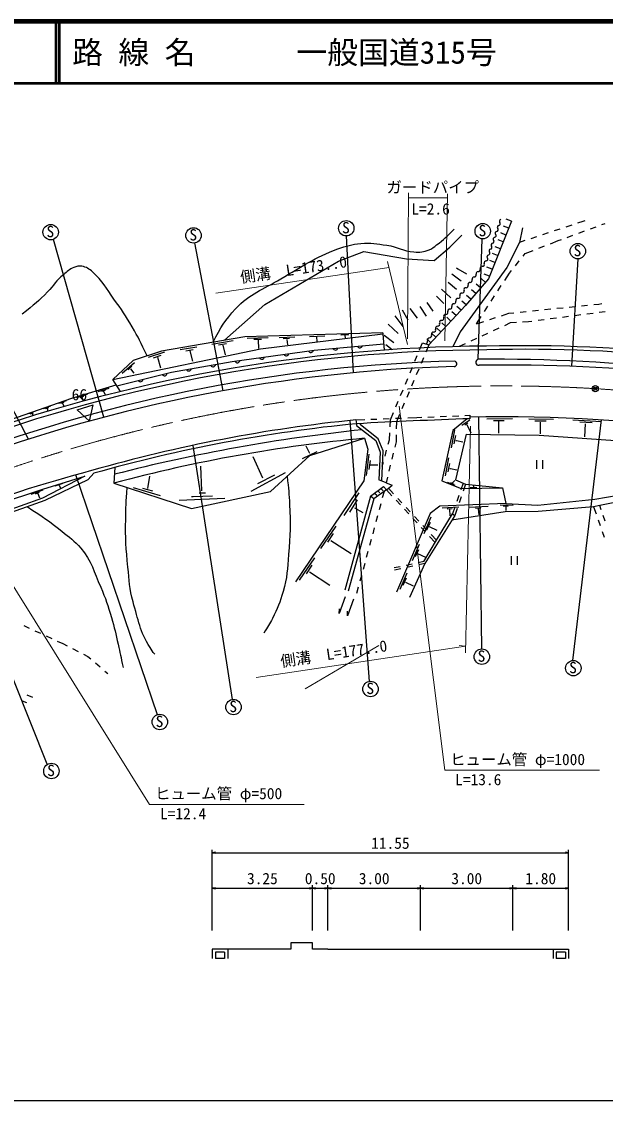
# Model space of a CAD drawing. Units: millimetres at full size, sheet at 1:1000, with parts at other scales. Extents: x 39400 to 680000, y 20000 to 380000.
# Drawn here: x 172179 to 266836, y 205000 to 380000 of the extents above; entities that cross this region are included whole.
import ezdxf
from ezdxf.enums import TextEntityAlignment as Align

# ---------------------------------------------------------------- set-up
doc = ezdxf.new("R2010")
doc.units = ezdxf.units.MM
doc.header["$LTSCALE"] = 1000
doc.header["$PDMODE"] = 32
doc.header["$PDSIZE"] = 500
doc.linetypes.add('CHAIN', pattern=[18.5, 12, -1.5, 3.5, -1.5])
for name, color, linetype, lineweight in [('M-BGD', 7, 'Continuous', 25), ('M-BMK', 2, 'CHAIN', 13), ('M-BMK-SRVR', 3, 'Continuous', 25), ('M-STR-HTXT', 7, 'Continuous', 13), ('M-TTL', 2, 'Continuous', 140), ('M-TTL-BAND', 7, 'Continuous', 25), ('M-TTL-LINE', 7, 'Continuous', 50)]:
    doc.layers.add(name, color=color, linetype=linetype, lineweight=lineweight)
doc.layers.add('M-TTL-TXT', color=7, linetype='Continuous')
doc.styles.add('ＭＳ ゴシック', font='')
doc.styles.get('ＭＳ ゴシック').set_extended_font_data('MS Gothic')

# ---------------------------------------------------------------- blocks, each defined once
blk = doc.blocks.new('open_arrow')
at = {"color": 0, "linetype": 'Continuous', "lineweight": -2}
blk.add_lwpolyline([(7.5, 1.25), (0, 0), (7.5, -1.25)], dxfattribs=at)

msp = doc.modelspace()

# ---------------------------------------------------------------- linework, layer by layer
at = {"layer": 'M-BGD'}
for p, q in [((251151, 346494), (250316, 346829)), ((251598, 347608), (250763, 347943)), ((253407, 346536), (252900, 344176)), ((261372, 346971), (260422, 346658)), ((263195, 347573), (262321, 347284)), ((263511, 347652), (263195, 347573)), ((264392, 346380), (265331, 346725)), ((266269, 347070), (266776, 347257)), ((226017, 323038), (224870, 345224)), ((241620, 343382), (243568, 345330)), ((246227, 325214), (246867, 344752)), ((250705, 345380), (249869, 345715)), ((255674, 345091), (254724, 344778)), ((257573, 345718), (256623, 345405)), ((259472, 346345), (258523, 346031)), ((260639, 344998), (261577, 345343)), ((262516, 345689), (263454, 346034)), ((185502, 315810), (177329, 344675)), ((204873, 320122), (200290, 344087)), ((239092, 341223), (241620, 343382)), ((249811, 343153), (248976, 343488)), ((250258, 344267), (249422, 344602)), ((252900, 344176), (250879, 340111)), ((253774, 344465), (252900, 344176)), ((256041, 343245), (256974, 343606)), ((257906, 343968), (259193, 344466)), ((259193, 344466), (259700, 344653)), ((223545, 341118), (227652, 342697)), ((227652, 342697), (234590, 341539)), ((234590, 341539), (239092, 341223)), ((248918, 340925), (248082, 341260)), ((249364, 342039), (248529, 342374)), ((253478, 341954), (253822, 342386)), ((253822, 342386), (255109, 342884)), ((262338, 341510), (261313, 324090)), ((211617, 334088), (223545, 341118)), ((242705, 340066), (242898, 339909)), ((242898, 339909), (244320, 339084)), ((250879, 340111), (243264, 329652)), ((248471, 339812), (247635, 340147)), ((251268, 339174), (251611, 339606)), ((252234, 340388), (252856, 341171)), ((241933, 339101), (243425, 337925)), ((247366, 337713), (246683, 338299)), ((248024, 338698), (247189, 339033)), ((250503, 338003), (251268, 339174)), ((240283, 336609), (241757, 335204)), ((241318, 337749), (242688, 336591)), ((245802, 335892), (245119, 336478)), ((246584, 336802), (245901, 337389)), ((249410, 336329), (249956, 337166)), ((237860, 334449), (238843, 333010)), ((239475, 335450), (240616, 334256)), ((244238, 334071), (243555, 334658)), ((245020, 334982), (244337, 335568)), ((248316, 334654), (248863, 335492)), ((265747, 334188), (266271, 334280)), ((205071, 328302), (211617, 334088)), ((233893, 333221), (234824, 331623)), ((235105, 333466), (236316, 331887)), ((236755, 333765), (237790, 332220)), ((242612, 332307), (241951, 332919)), ((243427, 333187), (242767, 333799)), ((247222, 332980), (247769, 333817)), ((249984, 332290), (251203, 332684)), ((251203, 332684), (252009, 332767)), ((253004, 332870), (253999, 332973)), ((254993, 333076), (255988, 333179)), ((256983, 333282), (257977, 333384)), ((258972, 333487), (259967, 333590)), ((260961, 333693), (261956, 333796)), ((262951, 333899), (263946, 334002)), ((264835, 332672), (263844, 332542)), ((264940, 334105), (265747, 334188)), ((266818, 332934), (265827, 332803)), ((231611, 330921), (233209, 329412)), ((232717, 332255), (233981, 330518)), ((240980, 330546), (240320, 331158)), ((241796, 331427), (241136, 332038)), ((245910, 330972), (246675, 332143)), ((245910, 330972), (247129, 331367)), ((248081, 331674), (249032, 331982)), ((251414, 331110), (250448, 330665)), ((252403, 331171), (251414, 331110)), ((254390, 331294), (253401, 331233)), ((254921, 331364), (254390, 331294)), ((256904, 331626), (255913, 331495)), ((258887, 331888), (257895, 331757)), ((260870, 332149), (259878, 332018)), ((262852, 332411), (261861, 332280)), ((173318, 312256), (164229, 329453)), ((230736, 329515), (208377, 328874)), ((210931, 326926), (230747, 329328)), ((218834, 328912), (221362, 329021)), ((223919, 329201), (223986, 329206)), ((223986, 329206), (225260, 329248)), ((224600, 329128), (224657, 328671)), ((230736, 329515), (230747, 329328)), ((230747, 329328), (230980, 326712)), ((230981, 329129), (232526, 327924)), ((239349, 328786), (238689, 329398)), ((240165, 329666), (239504, 330278)), ((243264, 329652), (242103, 327261)), ((247724, 329408), (246816, 328989)), ((249540, 330246), (248632, 329827)), ((208377, 328874), (194844, 326531)), ((203029, 327664), (206508, 328265)), ((204082, 327570), (205377, 327796)), ((204792, 327508), (205174, 325916)), ((208778, 328655), (212180, 328748)), ((209855, 328460), (211072, 328499)), ((210526, 328327), (210580, 326962)), ((213955, 328772), (216482, 328881)), ((214610, 328600), (215601, 328647)), ((215187, 328413), (215273, 327578)), ((219979, 328849), (220027, 328085)), ((231250, 327620), (232274, 326801)), ((236713, 326737), (237200, 327905)), ((237200, 327905), (238222, 327570)), ((238222, 327570), (237727, 326397)), ((238533, 327906), (237873, 328518)), ((244092, 327733), (243126, 327287)), ((245908, 328571), (245000, 328152)), ((186962, 321964), (210931, 326926)), ((194844, 326531), (190286, 325008)), ((192758, 325568), (195387, 326403)), ((193554, 325467), (194794, 325872)), ((194240, 325568), (194677, 323821)), ((197907, 326793), (200606, 327214)), ((198812, 326614), (199982, 326793)), ((199467, 326567), (199865, 324913)), ((235943, 324891), (236328, 325814)), ((190286, 325008), (186962, 321964)), ((188491, 322986), (190464, 324710)), ((189442, 323501), (190051, 324086)), ((235174, 323045), (235559, 323968)), ((237337, 325476), (236948, 324554)), ((189840, 323672), (190371, 322978)), ((234404, 321199), (234789, 322122)), ((236559, 323633), (236170, 322712)), ((180335, 318913), (187515, 321078)), ((184579, 319990), (186358, 320521)), ((188198, 319982), (186962, 321964)), ((233635, 319353), (234019, 320276)), ((235781, 321791), (235392, 320870)), ((164013, 313235), (180335, 318913)), ((179393, 318504), (178187, 318072)), ((181067, 319010), (182845, 319541)), ((181691, 319047), (182273, 319255)), ((181961, 319062), (182163, 318498)), ((185203, 320027), (185786, 320235)), ((185474, 320042), (185749, 319444)), ((235003, 319948), (234614, 319027)), ((174430, 316778), (173225, 316346)), ((176877, 317629), (175671, 317197)), ((176037, 317211), (176571, 317412)), ((176321, 317253), (176450, 316874)), ((178552, 318086), (179086, 318287)), ((178837, 318128), (179012, 317615)), ((181210, 317002), (183778, 317834)), ((181210, 317002), (183214, 315193)), ((183214, 315193), (183778, 317834)), ((232865, 317507), (233250, 318430)), ((234225, 318106), (233836, 317185)), ((173590, 316360), (174124, 316561)), ((173874, 316401), (173984, 316083)), ((228596, 272977), (225441, 315296)), ((226352, 315390), (227803, 315447)), ((226352, 315390), (226491, 314768)), ((228803, 315486), (229802, 315526)), ((230801, 315565), (231800, 315605)), ((231928, 314276), (231993, 315415)), ((231993, 315415), (232480, 316584)), ((232800, 315644), (233799, 315683)), ((232951, 315091), (232934, 313958)), ((233446, 316264), (232951, 315091)), ((234798, 315723), (236249, 315780)), ((236249, 315780), (237062, 315813)), ((238061, 315854), (239060, 315895)), ((240059, 315935), (241058, 315976)), ((242057, 316017), (243057, 316057)), ((244423, 315569), (242073, 313644)), ((243564, 314556), (244875, 315391)), ((244056, 316098), (244868, 316131)), ((244868, 316131), (244861, 315585)), ((246826, 278230), (246331, 315872)), ((247607, 315555), (251796, 315637)), ((248707, 315274), (250427, 315309)), ((249491, 315122), (249491, 313261)), ((254441, 315567), (258396, 315485)), ((255366, 315262), (257238, 315216)), ((256255, 315040), (256243, 313133)), ((266171, 315387), (261506, 276358)), ((261550, 315406), (266196, 315113)), ((262685, 315055), (264686, 314949)), ((226491, 314768), (226505, 314458)), ((226505, 314458), (229590, 312028)), ((227121, 314591), (227097, 314800)), ((230000, 312332), (227121, 314591)), ((231806, 312139), (231871, 313278)), ((242073, 313644), (240330, 305477)), ((242390, 313764), (241820, 310878)), ((244040, 314611), (244516, 314915)), ((244360, 314650), (245023, 313308)), ((263575, 314739), (263458, 312621)), ((218909, 309604), (227752, 312411)), ((227752, 312411), (228296, 310638)), ((229590, 312028), (230334, 310168)), ((230779, 310355), (230000, 312332)), ((231623, 311452), (231806, 312139)), ((232901, 311825), (232683, 310939)), ((232918, 312958), (232901, 311825)), ((242530, 312852), (242281, 311494)), ((244285, 313085), (242522, 305687)), ((242561, 312072), (242671, 312048)), ((242671, 312048), (243708, 311806)), ((244285, 313085), (256074, 312932)), ((256074, 312932), (270963, 311865)), ((199918, 311253), (206337, 270038)), ((217748, 309143), (220089, 310278)), ((218907, 309939), (218334, 311120)), ((228296, 310638), (227652, 305518)), ((228492, 309819), (228043, 306367)), ((230334, 310168), (230112, 305667)), ((230560, 305485), (230779, 310355)), ((231108, 309519), (231365, 310486)), ((232443, 309968), (232204, 308997)), ((211309, 305916), (209730, 309409)), ((212524, 303792), (218909, 309604)), ((228675, 308809), (228465, 307350)), ((228683, 308115), (229947, 308091)), ((230667, 307866), (230850, 308553)), ((231964, 308026), (231725, 307055)), ((241420, 309221), (240851, 306335)), ((241561, 308309), (241311, 306951)), ((255663, 308858), (255663, 307458)), ((256713, 307458), (256713, 308858)), ((182431, 306282), (175580, 302703)), ((175603, 304170), (182431, 306282)), ((194196, 267573), (180971, 306474)), ((182950, 305736), (183891, 306724)), ((187290, 307662), (187155, 305131)), ((201427, 303862), (201216, 307882)), ((209396, 303845), (214960, 306829)), ((213205, 306443), (210414, 305021)), ((241592, 307528), (241701, 307505)), ((241701, 307505), (242739, 307263)), ((176013, 302352), (182950, 305736)), ((177629, 304671), (178919, 305108)), ((178292, 304817), (178514, 304300)), ((187155, 305131), (199728, 301008)), ((192621, 304234), (192960, 306235)), ((227652, 305518), (216569, 289103)), ((228734, 303016), (230856, 304597)), ((231267, 305199), (230112, 305667)), ((230856, 304597), (231344, 304046)), ((231485, 306084), (231267, 305199)), ((231267, 305199), (232273, 304809)), ((231344, 304046), (232273, 304809)), ((240330, 305477), (243472, 304248)), ((242481, 304748), (241226, 305257)), ((241718, 305209), (242273, 304976)), ((242013, 305150), (242429, 305583)), ((242522, 305687), (244172, 304949)), ((243769, 305130), (243393, 304045)), ((244172, 304949), (243784, 303832)), ((244172, 304949), (250124, 304371)), ((245483, 304432), (245483, 304779)), ((286071, 305555), (265922, 301488)), ((168231, 301695), (175603, 304170)), ((173737, 303318), (175651, 304030)), ((174460, 303422), (175099, 303640)), ((174787, 303458), (175058, 302740)), ((190257, 304433), (194669, 303122)), ((191790, 304292), (193428, 303871)), ((199707, 302985), (200023, 302985)), ((199728, 301008), (212524, 303792)), ((200023, 302985), (203112, 303090)), ((200970, 303581), (202006, 303581)), ((226874, 303581), (224424, 299860)), ((228734, 303016), (224569, 287782)), ((229272, 302606), (228734, 303016)), ((231344, 304046), (229272, 302606)), ((229422, 303529), (229759, 303191)), ((229922, 303901), (230254, 303540)), ((230423, 304275), (230784, 303888)), ((230942, 303766), (230663, 302727)), ((231344, 304046), (232231, 303086)), ((231650, 304297), (232488, 303392)), ((243065, 303100), (242738, 302156)), ((243455, 302887), (243126, 301943)), ((243472, 304248), (250124, 304371)), ((245986, 304373), (244932, 304363)), ((250124, 304371), (250704, 301808)), ((265139, 302514), (276395, 304488)), ((175580, 302703), (164287, 298695)), ((164825, 298438), (176013, 302352)), ((197735, 302385), (205113, 302704)), ((229272, 302606), (225147, 287608)), ((226609, 302442), (225329, 300398)), ((226133, 301147), (227514, 300375)), ((230403, 301762), (230144, 300796)), ((232910, 302351), (233588, 301617)), ((233167, 302657), (233846, 301923)), ((234525, 301189), (235204, 300455)), ((240014, 301387), (238416, 300229)), ((250704, 301808), (240014, 301387)), ((240361, 301146), (243065, 301260)), ((241152, 300959), (242004, 301006)), ((242410, 301211), (242034, 300126)), ((244766, 301259), (247824, 301384)), ((245788, 301072), (246638, 301119)), ((249790, 301602), (251873, 301571)), ((250281, 301431), (251069, 301407)), ((250704, 301808), (255897, 301566)), ((250708, 301304), (250704, 300701)), ((255897, 301566), (265139, 302514)), ((264921, 301313), (255947, 300526)), ((265922, 301488), (264921, 301313)), ((264921, 301313), (265334, 300129)), ((266152, 300825), (265922, 301488)), ((176332, 259560), (160311, 299580)), ((229884, 299830), (229625, 298864)), ((238416, 300229), (232955, 287440)), ((234267, 300882), (234945, 300148)), ((235624, 299413), (236302, 298679)), ((235883, 299721), (236562, 298987)), ((238529, 299598), (237374, 296930)), ((242409, 299881), (237574, 292116)), ((239436, 295878), (242034, 300126)), ((241578, 300891), (241630, 299851)), ((250602, 300499), (241936, 299122)), ((242034, 300126), (242409, 299881)), ((242798, 300998), (242409, 299881)), ((246224, 300963), (246302, 300011)), ((255947, 300526), (250602, 300499)), ((266807, 298935), (266480, 299880)), ((223124, 298133), (220632, 294534)), ((229366, 297899), (229106, 296933)), ((236981, 297944), (237660, 297209)), ((237241, 298252), (237920, 297518)), ((238412, 298740), (237882, 297593)), ((238264, 298101), (239528, 297515)), ((265664, 299185), (265993, 298240)), ((222709, 296951), (221773, 295547)), ((222323, 295851), (225599, 293721)), ((228847, 295967), (228587, 295001)), ((237418, 292413), (239436, 295878)), ((238338, 296475), (239225, 295515)), ((238599, 296784), (239436, 295878)), ((266323, 297296), (266652, 296352)), ((228328, 294036), (228069, 293070)), ((236648, 295194), (235493, 292525)), ((236531, 294335), (236000, 293189)), ((219670, 293016), (217177, 289418)), ((236383, 293696), (237647, 293111)), ((237418, 292413), (236466, 292207)), ((251531, 293263), (251531, 291863)), ((252581, 291863), (252581, 293263)), ((219254, 291834), (218318, 290430)), ((218868, 290734), (222145, 288604)), ((227809, 292104), (227550, 291138)), ((233534, 291573), (232582, 291367)), ((233641, 291246), (232636, 291024)), ((234665, 290549), (233510, 287881)), ((235489, 291996), (234511, 291785)), ((235594, 291678), (234617, 291462)), ((237574, 292116), (235076, 286597)), ((237574, 292116), (236570, 291894)), ((227290, 290173), (227031, 289207)), ((234548, 289691), (234017, 288544)), ((234399, 289051), (235663, 288466)), ((226771, 288241), (226493, 287202)), ((172524, 282034), (173431, 281614)), ((174339, 281194), (175246, 280774)), ((176154, 280354), (177061, 279934)), ((177969, 279514), (178853, 279105)), ((178853, 279105), (179559, 278746)), ((180451, 278294), (181343, 277842)), ((182235, 277389), (182941, 277031)), ((182941, 277031), (183409, 276624)), ((184163, 275967), (184918, 275311)), ((185672, 274654), (186140, 274247)), ((173014, 269486), (172334, 269790)), ((173017, 270803), (173962, 270395)), ((203097, 232537), (203097, 245665)), ((203097, 245165), (260847, 245165)), ((260847, 232537), (260847, 245665)), ((203097, 232537), (203097, 239927)), ((219347, 232537), (219347, 239927)), ((219347, 232537), (219347, 239927)), ((221847, 232537), (221847, 239927)), ((221847, 232537), (221847, 239927)), ((236847, 232537), (236847, 239927)), ((236847, 232537), (236847, 239927)), ((251847, 232537), (251847, 239927)), ((251847, 232537), (251847, 239927)), ((260847, 232537), (260847, 239927)), ((203097, 239427), (219347, 239427)), ((219347, 239427), (221847, 239427)), ((221847, 239427), (236847, 239427)), ((236847, 239427), (251847, 239427)), ((251847, 239427), (260847, 239427)), ((215847, 229537), (203097, 229537)), ((203097, 229537), (203097, 228012)), ((205597, 229537), (205597, 228012)), ((219347, 230537), (215847, 230537)), ((215847, 230537), (215847, 229537)), ((219347, 229537), (219347, 230537)), ((221847, 229537), (219347, 229537)), ((221847, 229537), (236847, 229537)), ((236847, 229537), (251847, 229537)), ((251847, 229537), (260847, 229537)), ((258347, 229537), (258347, 228012)), ((260847, 229537), (260847, 228012)), ((203597, 229037), (203597, 228012)), ((205097, 229037), (203597, 229037)), ((205097, 228012), (203597, 228012)), ((205097, 229037), (205097, 228012)), ((258847, 229037), (258847, 228012)), ((260347, 229037), (258847, 229037)), ((260347, 228012), (258847, 228012)), ((260347, 229037), (260347, 228012))]:
    msp.add_line(p, q, dxfattribs=at)
for points in [[(251598, 347608), (247859, 338287), (244130, 333946), (238222, 327570)], [(187618, 320914), (196502, 323129), (206296, 324840), (219619, 326710), (230889, 327739)], [(224649, 286682), (223678, 283991), (223701, 284751)], [(225983, 286319), (225012, 283628), (225035, 284388)]]:
    msp.add_lwpolyline(points, dxfattribs=at)
for centre in [(176896, 345848), (200060, 345315), (224818, 346473), (246949, 345999), (262358, 342760), (246795, 276980), (261635, 275114), (228756, 271737), (206540, 268805), (194596, 266389), (177010, 258433)]:
    msp.add_circle(centre, 1250, dxfattribs=at)
for centre, radius, start, end in [((249590, 346628), 288, 99.38121, 221.99851), ((249496, 347197), 288, 279.38121, 41.99851), ((249924, 347584), 288, 99.38121, 221.99851), ((248920, 344717), 288, 99.38121, 221.99851), ((248826, 345287), 288, 279.38121, 41.99851), ((249255, 345673), 288, 99.38121, 221.99851), ((249161, 346242), 288, 279.38121, 41.99851), ((248251, 342807), 288, 99.38121, 221.99851), ((248157, 343376), 288, 279.38121, 41.99851), ((248585, 343762), 288, 99.38121, 221.99851), ((248491, 344331), 288, 279.38121, 41.99851), ((247487, 341465), 288, 279.38121, 41.99851), ((247916, 341851), 288, 99.38121, 221.99851), ((247822, 342420), 288, 279.38121, 41.99851), ((246243, 339763), 323, 265.2288, 20.46446), ((246848, 339989), 323, 85.2288, 200.46446), ((246902, 340633), 323, 265.2288, 20.46446), ((247507, 340859), 323, 85.2288, 200.46446), ((244925, 338024), 323, 265.2288, 20.46446), ((245530, 338250), 323, 85.2288, 200.46446), ((245584, 338894), 323, 265.2288, 20.46446), ((246189, 339119), 323, 85.2288, 200.46446), ((243608, 336285), 323, 265.2288, 20.46446), ((244213, 336511), 323, 85.2288, 200.46446), ((244266, 337155), 323, 265.2288, 20.46446), ((244872, 337380), 323, 85.2288, 200.46446), ((242290, 334546), 323, 265.2288, 20.46446), ((242895, 334772), 323, 85.2288, 200.46446), ((242949, 335415), 323, 265.2288, 20.46446), ((243554, 335641), 323, 85.2288, 200.46446), ((240972, 332807), 323, 265.2288, 20.46446), ((241577, 333033), 323, 85.2288, 200.46446), ((241631, 333676), 323, 265.2288, 20.46446), ((242236, 333902), 323, 85.2288, 200.46446), ((239633, 330943), 351, 270.2681, 20.37606), ((240292, 331187), 351, 90.2681, 200.37606), ((240288, 331889), 351, 270.2681, 20.37606), ((240947, 332134), 351, 90.2681, 200.37606), ((238323, 329049), 351, 270.2681, 20.37606), ((238982, 329294), 351, 90.2681, 200.37606), ((238978, 329996), 351, 270.2681, 20.37606), ((239637, 330240), 351, 90.2681, 200.37606), ((249133, 71961), 255398, 90.35707, 110.10072), ((227025, 327503), 417, 201.47852, 348.95811), ((237668, 328102), 351, 270.2681, 20.37606), ((238327, 328347), 351, 90.2681, 200.37606), ((253421, 81941), 245483, 75.70609, 91.37223), ((248911, 75118), 251641, 90.30102, 110.30639), ((211133, 325637), 417, 204.24758, 351.72717), ((215095, 326192), 417, 204.24758, 351.72717), ((219056, 326748), 417, 204.24758, 351.72717), ((223042, 327139), 417, 201.47852, 348.95811), ((253977, 88530), 238312, 75.42646, 91.53609), ((248501, 78602), 246396, 91.42451, 110.54766), ((249735, 72921), 251239, 91.6966, 110.37812), ((203223, 324422), 417, 206.17151, 353.6511), ((207172, 325081), 417, 204.24758, 351.72717), ((242317, 324488), 438, 267.43928, 82.20654), ((246302, 324729), 491, 98.7671, 275.43274), ((248932, 54573), 270655, 76.21504, 90.57264), ((251336, 74959), 249331, 75.6743, 91.14612), ((195352, 322962), 417, 210.26037, 357.73996), ((199283, 323733), 417, 206.17151, 353.6511), ((191471, 321995), 417, 210.26037, 357.73996), ((250912, 71907), 244718, 95.75992, 105.98022), ((283892, -768949), 1085236, 92.06112, 93.03195), ((249406, 35280), 280609, 73.96063, 90.92739), ((249813, 74426), 241471, 95.54239, 105.84299), ((255903, 39836), 275423, 95.94661, 104.43788), ((250592, 68207), 245269, 95.34333, 104.98956), ((237328, 103168), 210973, 104.77083, 111.41108)]:
    msp.add_arc(centre, radius, start, end, dxfattribs=at)
for points, knots in [([(203232, 327983), (204511, 330518), (205146, 331527), (206871, 333406), (209198, 335940), (211268, 336493), (214217, 338264), (217714, 340363), (219657, 341647), (223459, 343122), (224846, 343660), (225687, 343836), (227165, 344004), (228814, 344192), (229762, 343954), (231404, 343714), (233144, 343460), (234022, 342772), (235775, 342635), (236758, 342558), (237359, 342614), (238276, 342977), (238793, 343182), (239008, 343444), (239461, 343767), (240681, 344639), (241039, 345084), (242305, 346347)], [0, 0, 0, 0, 1, 1, 1, 2, 2, 2, 3, 3, 3, 4, 4, 4, 5, 5, 5, 6, 6, 6, 7, 7, 7, 8, 8, 8, 9, 9, 9, 9]), ([(192551, 325765), (191474, 328027), (191157, 328688), (190111, 330478), (189048, 332295), (188393, 333282), (187149, 334980), (185863, 336735), (185345, 337926), (183713, 339364), (183122, 339884), (182707, 340159), (181936, 340312), (181445, 340409), (181137, 340295), (180672, 340114), (179914, 339820), (179582, 339455), (178953, 338940), (177814, 338008), (177442, 337209), (176406, 336165), (174890, 334636), (174272, 334175), (172259, 332531)], [0, 0, 0, 0, 1, 1, 1, 2, 2, 2, 3, 3, 3, 4, 4, 4, 5, 5, 5, 6, 6, 6, 7, 7, 7, 8, 8, 8, 8]), ([(215213, 306240), (215490, 304085), (215534, 303445), (215638, 301646), (215821, 298489), (215733, 296703), (215480, 293550), (215290, 291181), (215247, 289812), (214572, 287533), (214053, 285785), (213710, 284803), (212860, 283189), (212353, 282226), (212154, 281870), (211438, 280793)], [0, 0, 0, 0, 1, 1, 1, 2, 2, 2, 3, 3, 3, 4, 4, 4, 5, 5, 5, 5]), ([(193773, 277368), (193386, 277850), (193290, 278045), (193003, 278494), (191344, 281088), (191129, 282930), (190245, 285880), (189606, 288010), (189664, 289303), (189429, 291514), (189109, 294514), (189014, 296212), (189060, 299229), (189091, 301260), (189119, 301970), (189317, 304422)], [0, 0, 0, 0, 1, 1, 1, 2, 2, 2, 3, 3, 3, 4, 4, 4, 5, 5, 5, 5]), ([(173067, 301321), (175777, 299544), (176612, 299060), (178683, 297346), (179934, 296311), (180743, 295824), (181790, 294582), (183573, 292464), (183896, 290801), (185002, 288262), (185817, 286393), (186163, 285295), (186740, 283339), (187233, 281663), (187444, 280704), (187832, 279001), (188166, 277536), (188265, 277053), (188622, 275236)], [0, 0, 0, 0, 1, 1, 1, 2, 2, 2, 3, 3, 3, 4, 4, 4, 5, 5, 5, 6, 6, 6, 6])]:
    msp.add_open_spline(points, degree=3, knots=knots, dxfattribs=at)
at = {"layer": 'M-BMK'}
for centre, radius, start, end in [((250421, 74199), 246698, 86.56952, 109.96848), ((247479, 33085), 287915, 79.27344, 86.47467)]:
    msp.add_arc(centre, radius, start, end, dxfattribs=at)
at = {"layer": 'M-BMK-SRVR'}
msp.add_circle((265183, 320455), 500, dxfattribs=at)
msp.add_point((265183, 320455), dxfattribs=at)
at = {"layer": 'M-STR-HTXT'}
for p, q in [((234910, 352244), (234759, 328561)), ((240803, 328212), (241251, 352067)), ((234905, 351385), (241238, 351385)), ((231753, 340115), (203692, 335919)), ((234736, 327628), (231522, 341080)), ((240791, 258556), (233395, 317635)), ((244136, 277592), (244952, 314386)), ((192938, 253024), (164567, 298454)), ((244161, 278695), (210221, 273620)), ((218146, 271789), (230074, 278819)), ((244161, 278695), (243132, 278813)), ((265850, 258556), (240791, 258556)), ((217997, 253024), (192938, 253024))]:
    msp.add_line(p, q, dxfattribs=at)
at = {"layer": 'M-TTL'}
msp.add_line((680000, 380000), (40000, 380000), dxfattribs=at)
at = {"layer": 'M-TTL-BAND'}
msp.add_line((40000, 205000), (579000, 205000), dxfattribs=at)
at = {"layer": 'M-TTL-LINE'}
for p, q in [((177750, 380000), (177750, 370000)), ((178250, 380000), (178250, 370000)), ((40000, 370000), (680000, 370000))]:
    msp.add_line(p, q, dxfattribs=at)

# ---------------------------------------------------------------- block references
at = {"layer": 'M-BGD', "xscale": 66.7, "yscale": 66.7}
for p in [(203097, 245165), (203097, 239427), (219347, 239427), (221847, 239427), (236847, 239427), (251847, 239427)]:
    msp.add_blockref('open_arrow', p, dxfattribs=at)
at = {"layer": 'M-BGD', "xscale": 66.7, "yscale": 66.7, "rotation": 180}
for p in [(260847, 245165), (219347, 239427), (221847, 239427), (236847, 239427), (251847, 239427), (260847, 239427)]:
    msp.add_blockref('open_arrow', p, dxfattribs=at)

# ---------------------------------------------------------------- texts
at = {"layer": 'M-BGD', "style": 'ＭＳ ゴシック'}
for s, p in [('S', (176218, 344475)), ('S', (224140, 345099)), ('S', (246270, 344625)), ('S', (199381, 343942)), ('S', (261680, 341387)), ('66', (180305, 318027)), ('S', (246117, 275607)), ('S', (260957, 273741)), ('S', (228077, 270364)), ('S', (205861, 267431)), ('S', (193917, 265016)), ('S', (176332, 257060))]:
    msp.add_text(s, height=1833, dxfattribs=at).set_placement(p, align=Align.BOTTOM_LEFT)
for s, p in [('11.55', (231972, 245265)), ('3.25', (211222, 239527)), ('0.50', (220597, 239527)), ('3.00', (229347, 239527)), ('3.00', (244347, 239527)), ('1.80', (256347, 239527))]:
    msp.add_text(s, height=1833, dxfattribs=at).set_placement(p, align=Align.BOTTOM_CENTER)
at = {"layer": 'M-STR-HTXT', "style": 'ＭＳ ゴシック'}
for s, p in [('ガードパイプ', (231342, 351658)), ('L=2.6', (235375, 348152)), ('ヒューム管 φ=1000', (241656, 258845)), ('L=13.6', (242479, 255580)), ('ヒューム管 φ=500', (193803, 253313)), ('L=12.4', (194626, 250048))]:
    msp.add_text(s, height=1833, dxfattribs=at).set_placement(p, align=Align.BOTTOM_LEFT)
for s, p in [('側溝\u3000L=173..0', (207841, 337053)), ('側溝\u3000L=177..0', (214370, 274754))]:
    msp.add_text(s, height=1833, rotation=8.504, dxfattribs=at).set_placement(p, align=Align.BOTTOM_LEFT)
at = {"layer": 'M-TTL-TXT', "style": 'ＭＳ ゴシック'}
for s, p in [('路 線 名', (180380, 375000)), ('一般国道315号', (216734, 375000))]:
    msp.add_text(s, height=3666, dxfattribs=at).set_placement(p, align=Align.MIDDLE_LEFT)

doc.saveas('drawing.dxf')
